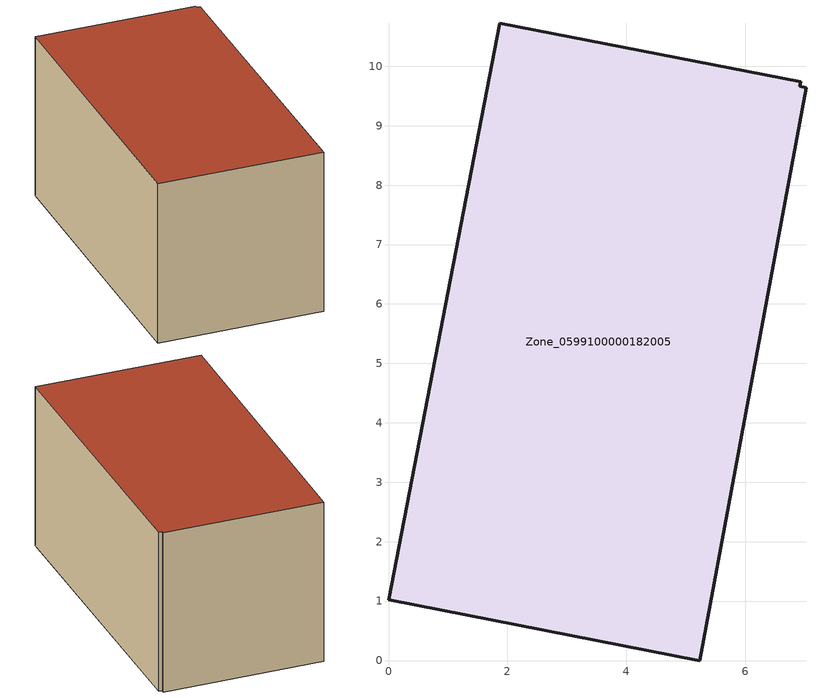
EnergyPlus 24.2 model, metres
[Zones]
Zone_0599100000182005
 floor ground (C_G): 6.93,9.74 6.92,9.66 7.03,9.64 5.24,0 0,1.02 1.87,10.72 z0
 wall outside (C_F): 6.93,9.74 1.87,10.72 0,1.02 5.24,0 7.03,9.64 6.92,9.66 6.93,9.74 z0:5.43
 roof outside (C_R): 6.92,9.66 6.93,9.74 1.87,10.72 0,1.02 5.24,0 7.03,9.64 z5.43
[BUILDING]
Pand.0599100000182005: North Axis=0; Terrain=City; Loads Convergence Tolerance Value=0.04; Temperature Convergence Tolerance Value=0.4; Solar Distribution=FullExterior; Maximum Number of Warmup Days=25; Minimum Number of Warmup Days=1
[Site:Location]
Rotterdam.The.Hague.AP_ZH_NLD Design_Conditions: Latitude=51.96; Longitude=4.45; Time Zone=1; Elevation=-4.5
[SITE:GROUNDTEMPERATURE:BUILDINGSURFACE]
18, 18, 18, 18, 18, 18, 18, 18, 18, 18, 18, 18
[MATERIAL] Thermal Absorptance=0.9; Solar Absorptance=0.7; Visible Absorptance=0.7
Name | Roughness | Thickness | Conductivity | Density | Specific Heat
G.TC.1946-1964 | MediumSmooth | 0.15 | 1 | 540 | 1210
F.TC.1946-1964 | Rough | 0.3 | 0.857143 | 1920 | 840
R.TC.1946-1964 | MediumRough | 0.2 | 0.235294 | 1500 | 1000
[CONSTRUCTION]
C_G: G.TC.1946-1964
C_F: F.TC.1946-1964
C_R: R.TC.1946-1964
[ZONE]
Zone_0599100000182005: Type=1; Multiplier=1; Ceiling Height=Autocalculate; Volume=Autocalculate; Floor Area=autocalculate; Part of Total Floor Area=Yes
[ZONEINFILTRATION:DESIGNFLOWRATE]
Infil_Zone_0599100000182005: Zone or ZoneList or Space or SpaceList=Zone_0599100000182005; Schedule=AlwaysOn; Design Flow Rate Calculation Method=Flow/Area; Flow Rate per Floor Area=0.003; Constant Term Coefficient=1; Temperature Term Coefficient=0; Velocity Term Coefficient=0; Velocity Squared Term Coefficient=0
[HVACTEMPLATE:ZONE:IDEALLOADSAIRSYSTEM]
Zone_0599100000182005: Maximum Heating Supply Air Temperature=50; Minimum Cooling Supply Air Temperature=13; Maximum Heating Supply Air Humidity Ratio=0.0156; Minimum Cooling Supply Air Humidity Ratio=0.0077; Heating Limit=NoLimit; Cooling Limit=NoLimit; Dehumidification Control Type=ConstantSensibleHeatRatio; Cooling Sensible Heat Ratio=0.7; Dehumidification Setpoint=60; Humidification Control Type=None; Humidification Setpoint=30; Outdoor Air Method=None; Outdoor Air Flow Rate per Person=0.00944; Outdoor Air Flow Rate per Zone Floor Area=0; Outdoor Air Flow Rate per Zone=0; Demand Controlled Ventilation Type=None; Outdoor Air Economizer Type=NoEconomizer; Heat Recovery Type=None; Sensible Heat Recovery Effectiveness=0.7; Latent Heat Recovery Effectiveness=0.65
[ZONECONTROL:THERMOSTAT]
ThermostatControl_Zone_0599100000182005: Zone or ZoneList=Zone_0599100000182005; Control Type Schedule=DualSetpointControlType; Control 1=Thermostat_Zone_0599100000182005; Temperature Difference Between Cutout And Setpoint=0
[THERMOSTATSETPOINT:DUALSETPOINT]
Thermostat_Zone_0599100000182005: Heating Setpoint Temperature Schedule=HeatingSetpoint_Zone_0599100000182005; Cooling Setpoint Temperature Schedule=CoolingSetpoint_Zone_0599100000182005
[SCHEDULE:COMPACT]
HeatingSetpoint_Zone_0599100000182005: Through: 12/31, For: AllDays, Until: 24:00, 21
CoolingSetpoint_Zone_0599100000182005: Through: 12/31, For: AllDays, Until: 24:00, 24
DualSetpointControlType: Through: 12/31, For: AllDays, Until: 24:00, 4
AlwaysOn: Through: 12/31, For: AllDays, Until: 24:00, 1
